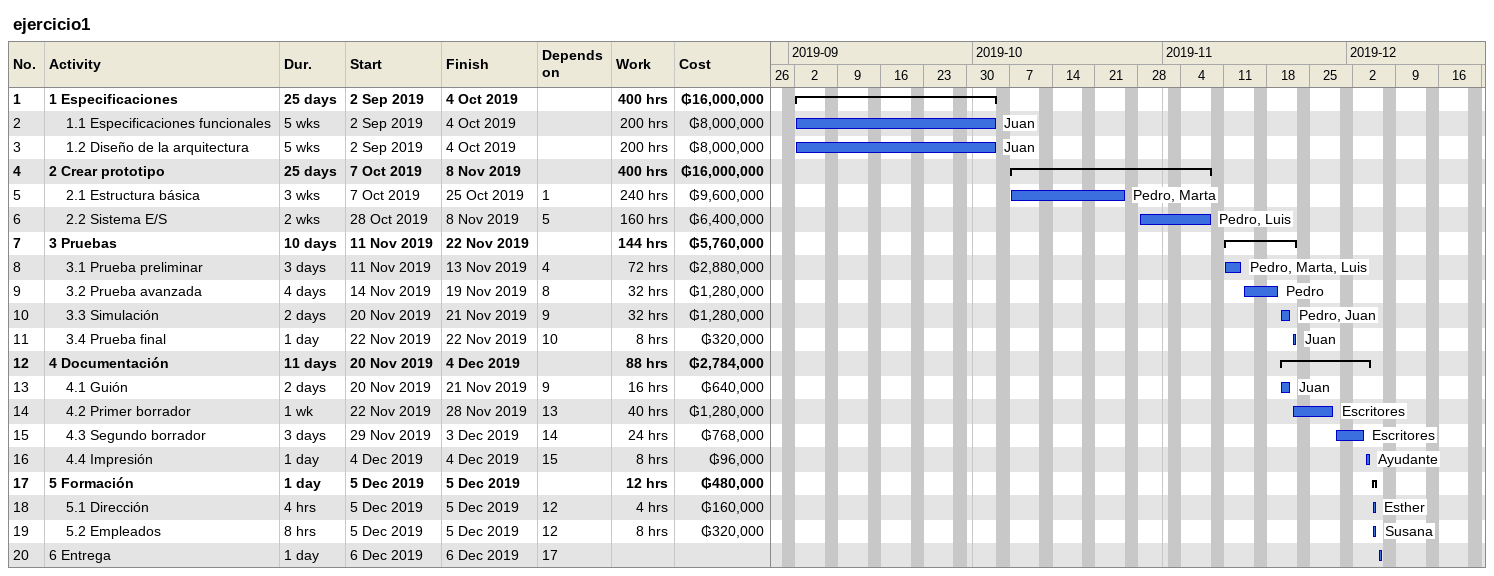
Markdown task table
ejercicio1

| ID | Level | Task | Duration | Start | Finish | Predecessors | Resources | Work (h) | Cost (₲) |
|---|---|---|---|---|---|---|---|---|---|
| 1 | 1 | **1 Especificaciones** | 25d | 2019-09-02 | 2019-10-04 |  |  | 400 | 16000000 |
| 2 | 2 | 1.1 Especificaciones funcionales | 5w | 2019-09-02 | 2019-10-04 |  | Juan | 200 | 8000000 |
| 3 | 2 | 1.2 Diseño de la arquitectura | 5w | 2019-09-02 | 2019-10-04 |  | Juan | 200 | 8000000 |
| 4 | 1 | **2 Crear prototipo** | 25d | 2019-10-07 | 2019-11-08 |  |  | 400 | 16000000 |
| 5 | 2 | 2.1 Estructura básica | 3w | 2019-10-07 | 2019-10-25 | 1 | Pedro, Marta | 240 | 9600000 |
| 6 | 2 | 2.2 Sistema E/S | 2w | 2019-10-28 | 2019-11-08 | 5 | Pedro, Luis | 160 | 6400000 |
| 7 | 1 | **3 Pruebas** | 10d | 2019-11-11 | 2019-11-22 |  |  | 144 | 5760000 |
| 8 | 2 | 3.1 Prueba preliminar | 3d | 2019-11-11 | 2019-11-13 | 4 | Pedro, Marta, Luis | 72 | 2880000 |
| 9 | 2 | 3.2 Prueba avanzada | 4d | 2019-11-14 | 2019-11-19 | 8 | Pedro | 32 | 1280000 |
| 10 | 2 | 3.3 Simulación | 2d | 2019-11-20 | 2019-11-21 | 9 | Pedro, Juan | 32 | 1280000 |
| 11 | 2 | 3.4 Prueba final | 1d | 2019-11-22 | 2019-11-22 | 10 | Juan | 8 | 320000 |
| 12 | 1 | **4 Documentación** | 11d | 2019-11-20 | 2019-12-04 |  |  | 88 | 2784000 |
| 13 | 2 | 4.1 Guión | 2d | 2019-11-20 | 2019-11-21 | 9 | Juan | 16 | 640000 |
| 14 | 2 | 4.2 Primer borrador | 1w | 2019-11-22 | 2019-11-28 | 13 | Escritores | 40 | 1280000 |
| 15 | 2 | 4.3 Segundo borrador | 3d | 2019-11-29 | 2019-12-03 | 14 | Escritores | 24 | 768000 |
| 16 | 2 | 4.4 Impresión | 1d | 2019-12-04 | 2019-12-04 | 15 | Ayudante | 8 | 96000 |
| 17 | 1 | **5 Formación** | 1d | 2019-12-05 | 2019-12-05 |  |  | 12 | 480000 |
| 18 | 2 | 5.1 Dirección | 4h | 2019-12-05 | 2019-12-05 | 12 | Esther | 4 | 160000 |
| 19 | 2 | 5.2 Empleados | 8h | 2019-12-05 | 2019-12-05 | 12 | Susana | 8 | 320000 |
| 20 | 1 | 6 Entrega | 1d | 2019-12-06 | 2019-12-06 | 17 |  |  |  |
